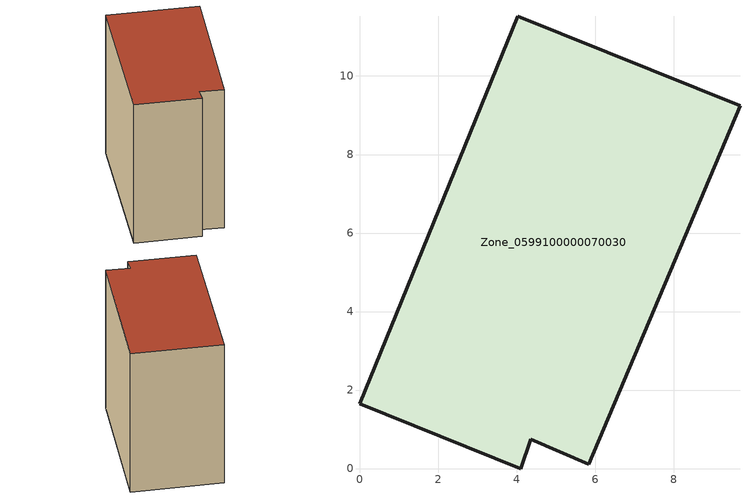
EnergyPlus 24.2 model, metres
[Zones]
Zone_0599100000070030
 floor ground (C_G): 4.36,0.75 4.11,0 0,1.65 4.03,11.52 9.69,9.24 5.84,0.11 z0
 wall outside (C_F): 4.03,11.52 0,1.65 4.11,0 4.36,0.75 5.84,0.11 9.69,9.24 4.03,11.52 z0:10.54
 roof outside (C_R): 5.84,0.11 9.69,9.24 4.03,11.52 0,1.65 4.11,0 4.36,0.75 z10.54
[BUILDING]
Pand.0599100000070030: North Axis=0; Terrain=City; Loads Convergence Tolerance Value=0.04; Temperature Convergence Tolerance Value=0.4; Solar Distribution=FullExterior; Maximum Number of Warmup Days=25; Minimum Number of Warmup Days=1
[Site:Location]
Rotterdam.The.Hague.AP_ZH_NLD Design_Conditions: Latitude=51.96; Longitude=4.45; Time Zone=1; Elevation=-4.5
[SITE:GROUNDTEMPERATURE:BUILDINGSURFACE]
18, 18, 18, 18, 18, 18, 18, 18, 18, 18, 18, 18
[MATERIAL] Thermal Absorptance=0.9; Solar Absorptance=0.7; Visible Absorptance=0.7
Name | Roughness | Thickness | Conductivity | Density | Specific Heat
G.TI.1946 | MediumSmooth | 0.15 | 1 | 540 | 1210
F.TI.1946 | Rough | 0.3 | 0.857143 | 1920 | 840
R.TI.1946 | MediumRough | 0.2 | 0.1 | 1500 | 1000
[CONSTRUCTION]
C_G: G.TI.1946
C_F: F.TI.1946
C_R: R.TI.1946
[ZONE]
Zone_0599100000070030: Type=1; Multiplier=1; Ceiling Height=Autocalculate; Volume=Autocalculate; Floor Area=autocalculate; Part of Total Floor Area=Yes
[ZONEINFILTRATION:DESIGNFLOWRATE]
Infil_Zone_0599100000070030: Zone or ZoneList or Space or SpaceList=Zone_0599100000070030; Schedule=AlwaysOn; Design Flow Rate Calculation Method=Flow/Area; Flow Rate per Floor Area=0.003; Constant Term Coefficient=1; Temperature Term Coefficient=0; Velocity Term Coefficient=0; Velocity Squared Term Coefficient=0
[HVACTEMPLATE:ZONE:IDEALLOADSAIRSYSTEM]
Zone_0599100000070030: Maximum Heating Supply Air Temperature=50; Minimum Cooling Supply Air Temperature=13; Maximum Heating Supply Air Humidity Ratio=0.0156; Minimum Cooling Supply Air Humidity Ratio=0.0077; Heating Limit=NoLimit; Cooling Limit=NoLimit; Dehumidification Control Type=ConstantSensibleHeatRatio; Cooling Sensible Heat Ratio=0.7; Dehumidification Setpoint=60; Humidification Control Type=None; Humidification Setpoint=30; Outdoor Air Method=None; Outdoor Air Flow Rate per Person=0.00944; Outdoor Air Flow Rate per Zone Floor Area=0; Outdoor Air Flow Rate per Zone=0; Demand Controlled Ventilation Type=None; Outdoor Air Economizer Type=NoEconomizer; Heat Recovery Type=None; Sensible Heat Recovery Effectiveness=0.7; Latent Heat Recovery Effectiveness=0.65
[ZONECONTROL:THERMOSTAT]
ThermostatControl_Zone_0599100000070030: Zone or ZoneList=Zone_0599100000070030; Control Type Schedule=DualSetpointControlType; Control 1=Thermostat_Zone_0599100000070030; Temperature Difference Between Cutout And Setpoint=0
[THERMOSTATSETPOINT:DUALSETPOINT]
Thermostat_Zone_0599100000070030: Heating Setpoint Temperature Schedule=HeatingSetpoint_Zone_0599100000070030; Cooling Setpoint Temperature Schedule=CoolingSetpoint_Zone_0599100000070030
[SCHEDULE:COMPACT]
HeatingSetpoint_Zone_0599100000070030: Through: 12/31, For: AllDays, Until: 24:00, 21
CoolingSetpoint_Zone_0599100000070030: Through: 12/31, For: AllDays, Until: 24:00, 24
DualSetpointControlType: Through: 12/31, For: AllDays, Until: 24:00, 4
AlwaysOn: Through: 12/31, For: AllDays, Until: 24:00, 1
